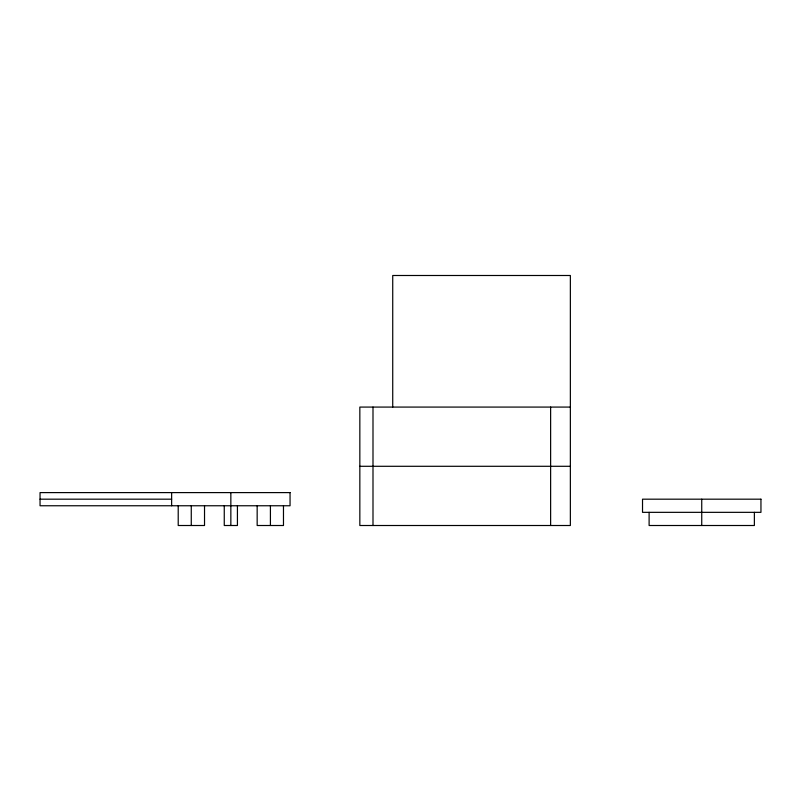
<?xml version="1.0" encoding="UTF-8"?>
<svg xmlns="http://www.w3.org/2000/svg" width="801" height="801" viewBox="0 0 801 801"><rect width="100%" height="100%" fill="white"/><g stroke="black" fill="none" stroke-linecap="round" stroke-linejoin="round"><path stroke-width="1.2" d="M570.362 407.078L359.839 407.078L359.839 525.506L570.362 525.506L570.362 275.494L392.73 275.494L392.73 407.078M359.839 466.292L570.362 466.292M40.05 499.183L171.634 499.183M754.372 512.34L754.372 525.506L649.11 525.506L649.11 512.34M701.736 499.183L701.736 525.506M550.627 407.078L550.627 525.506M372.996 407.078L372.996 525.506M283.474 505.761L283.474 525.506L257.161 525.506L257.161 505.761M270.418 505.761L270.418 525.506M237.426 505.761L237.426 525.506L224.26 525.506L224.26 505.761M230.848 492.605L230.848 525.506M204.525 505.761L204.525 525.506L178.212 525.506L178.212 505.761M191.269 505.761L191.269 525.506M171.634 492.605L171.634 505.761M290.052 492.605L40.05 492.605L40.05 505.761L290.052 505.761L290.052 492.605M760.95 499.183L642.522 499.183L642.522 512.34L760.95 512.34L760.95 499.183"/></g></svg>
